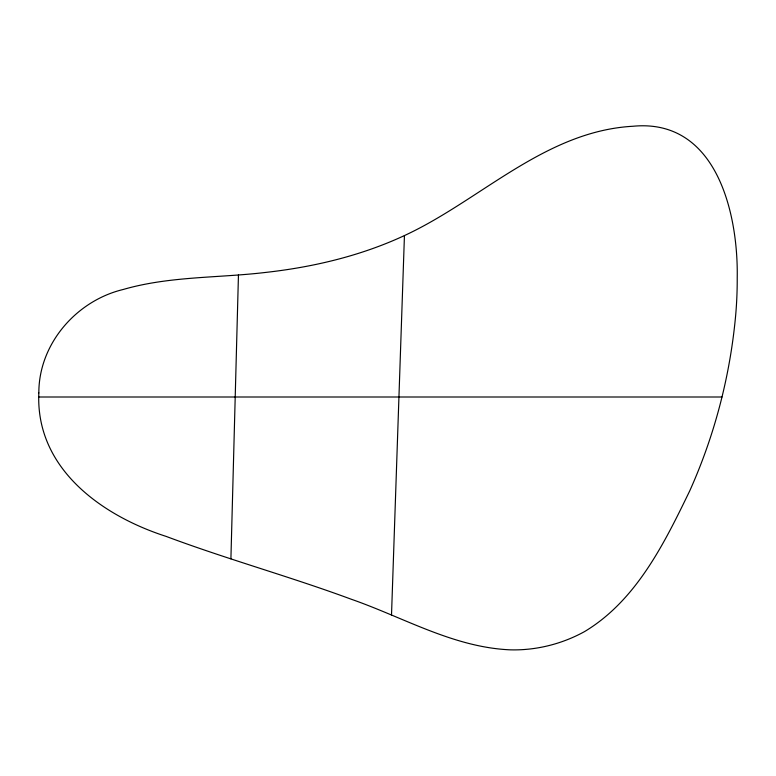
<?xml version="1.0" encoding="UTF-8"?>
<svg xmlns="http://www.w3.org/2000/svg" width="776" height="776" viewBox="0 0 776 776"><rect width="100%" height="100%" fill="white"/><g stroke="black" fill="none" stroke-linecap="round" stroke-linejoin="round"><path stroke-width="1.16" d="M230.909 558.846L238.455 274.927M391.511 615.048L404.441 235.574M38.8 397.002L721.981 397.002M38.839 392.908C35.405 468.335 101.52 515.594 166.19 536.42C227.193 559.273 290.108 576.607 351.208 599.217C403.733 617.483 453.766 647.514 510.56 649.851A140.184 140.184 0 0 0 524.023 649.541L528.514 649.153A147.857 147.857 0 0 0 584.532 631.606C636.339 600.517 664.275 543.365 689.738 490.859C714.715 435.249 730.245 375.429 735.716 314.726A411.057 411.057 0 0 0 737.219 277.973C738.345 213.448 716.578 118.291 633.09 126.246C550.349 130.795 488.269 192.293 418.235 228.774A342.701 342.701 0 0 1 404.733 235.438C361.005 255.818 313.494 267.07 265.693 272.425C218.201 278.089 169.43 276.072 123.122 289.506C76.242 300.778 38.742 343.981 38.839 392.908"/></g></svg>
